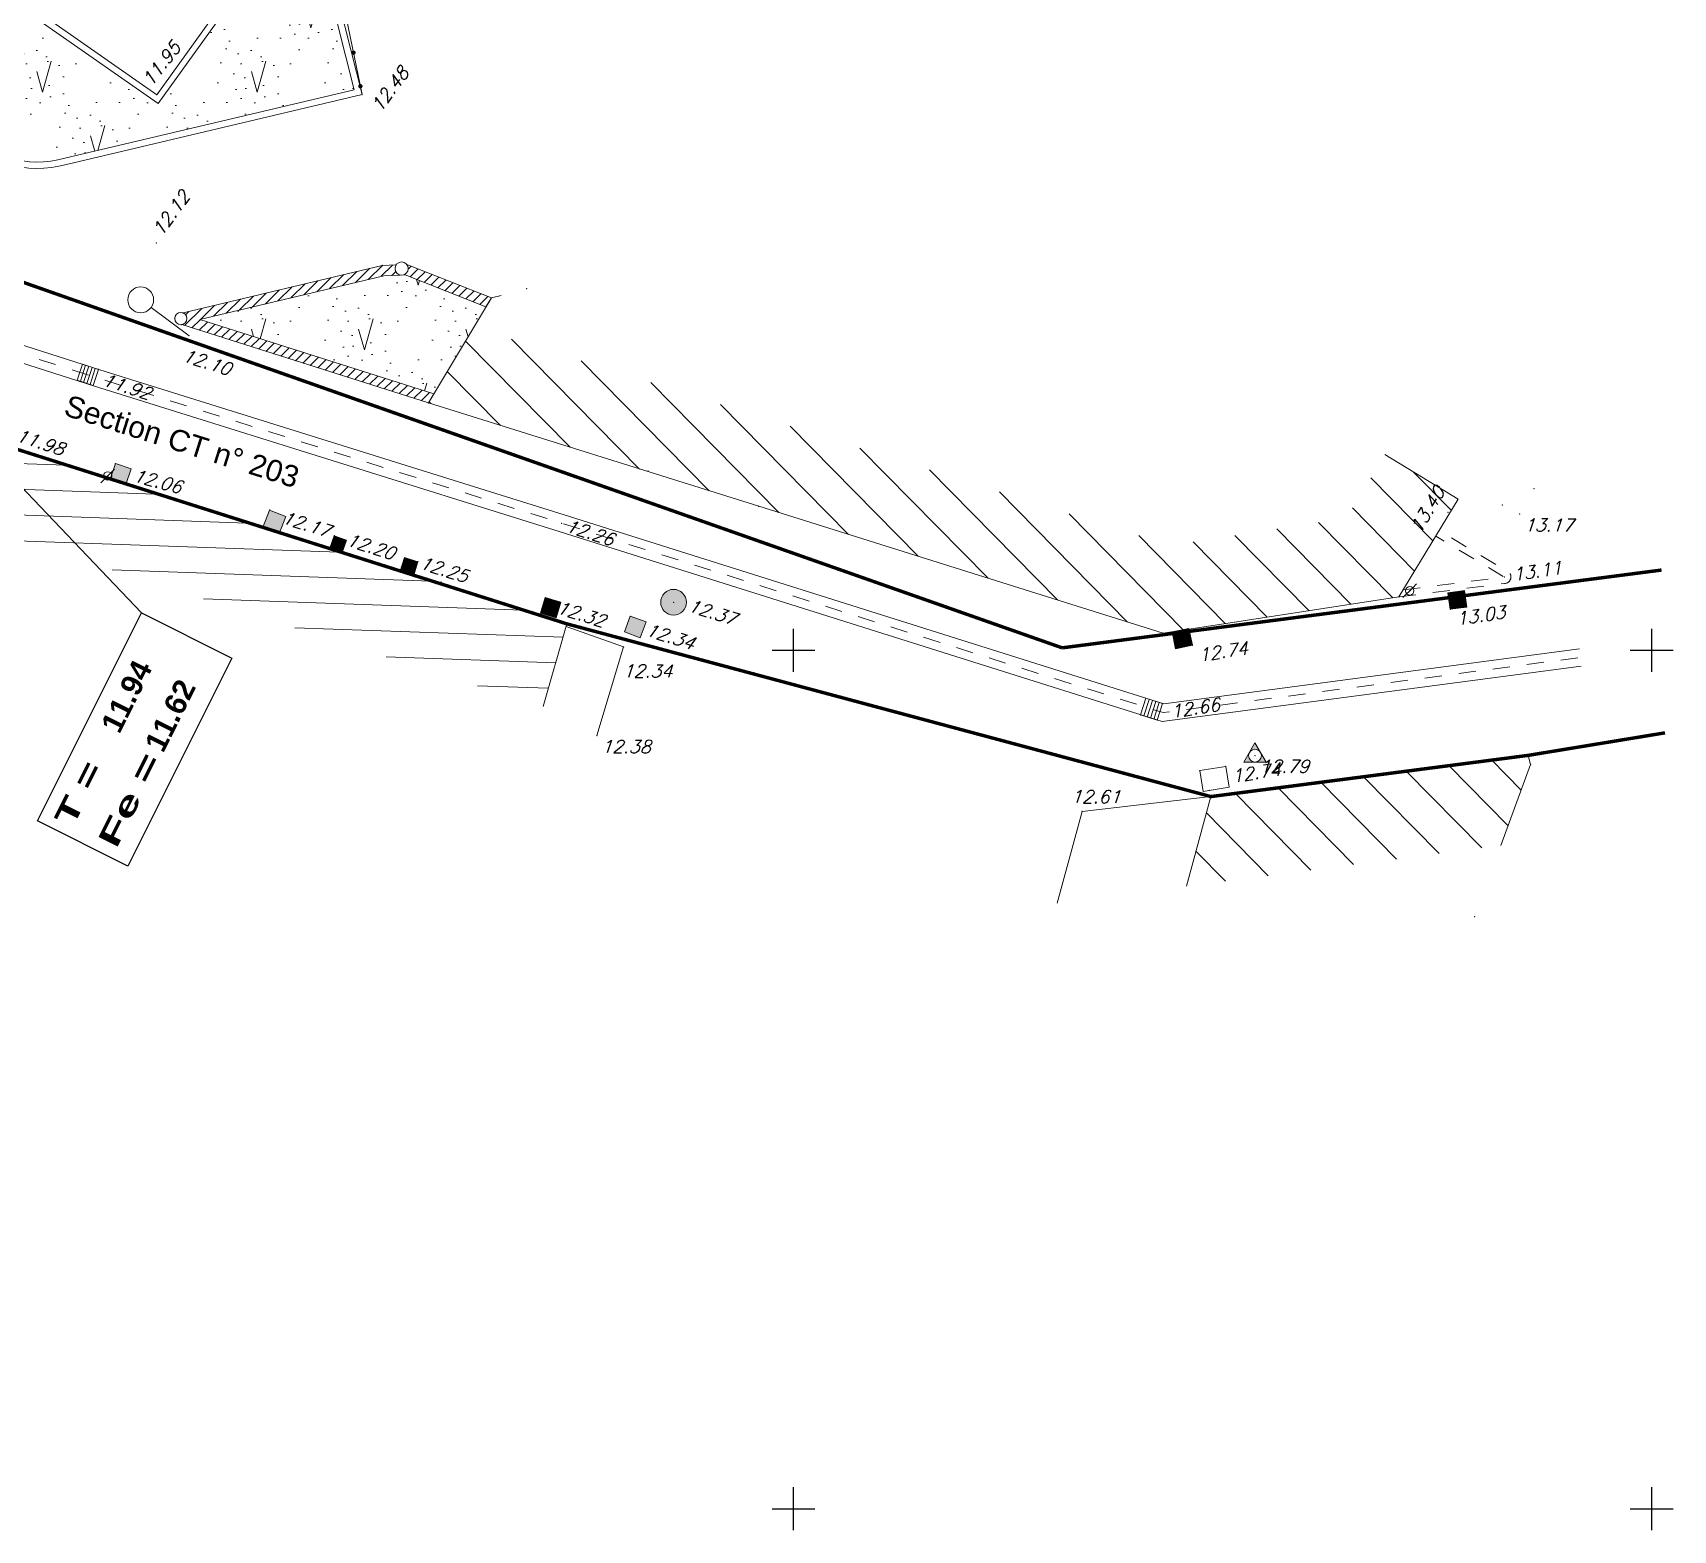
# Model space of a CAD drawing. Header units: metres. Extents: x 1380671 to 1381006, y 5226540 to 5226904.
# Drawn here: x 1380862.27 to 1380900.5, y 5226719.5 to 5226754.39 of the extents above; entities that cross this region are included whole.
import ezdxf
from ezdxf.enums import TextEntityAlignment as Align

# ---------------------------------------------------------------- set-up
doc = ezdxf.new("R2010")
doc.units = ezdxf.units.M
doc.header["$LTSCALE"] = 2
doc.linetypes.add('Bordfosse', pattern=[0.6, 0.5, -0.1])
doc.linetypes.add('Grille', pattern=[0.4, 0.2, -0.2])
for name, color, linetype, lineweight in [('ASSEP_F_DIVERS', 30, 'Continuous', 0), ('ASSEP_P_--GC--', 30, 'Continuous', 0), ('ASSEU_P_AFFRON', 32, 'Continuous', 0), ('ASSEU_P_TEXRRA', 32, 'Continuous', 0), ('CAD_F_PARCELLE', 253, 'Continuous', 0), ('EV_L_NATVEG', 82, 'Continuous', 0), ('FDP_F_BATI', 7, 'Continuous', 9), ('FDP_F_BATIPILI', 7, 'Continuous', 0), ('FDP_F_PARCELLE', 7, 'Continuous', 0), ('FDP_L_BATI', 7, 'Continuous', 0), ('FDP_L_CLOTLEG', 7, 'Continuous', 0), ('FDP_L_MURPLEIN', 7, 'Continuous', 0), ('GEOD_P_STA', 7, 'Continuous', 0), ('SIGV_P_P-B', 7, 'Continuous', 0), ('TEL_P_AFFREC', 3, 'Continuous', 0), ('TOPOALT', 7, 'Continuous', 0), ('TOPOJIS', 7, 'Continuous', 0), ('VOIE_F_PLATEAU', 252, 'Continuous', 0), ('VOIE_L_BORDURE', 252, 'Continuous', 0)]:
    doc.layers.add(name, color=color, linetype=linetype, lineweight=lineweight)
for name, color, linetype in [('ASSEU_TEXRCA', 32, 'Continuous'), ('ASSEU_TEXRP', 32, 'Continuous'), ('MEP_F_CARRO', 7, 'Continuous')]:
    doc.layers.add(name, color=color, linetype=linetype)
doc.layers.get('0').freeze()
doc.styles.add('ARIAL', font='arialbd.ttf')
doc.styles.add('Arial 1.0', font='arial.ttf', dxfattribs={"height": 0.2})
doc.styles.add('Romans 1.0', font='Romans.shx', dxfattribs={"height": 0.2})
doc.styles.add('Romans 1.5', font='Romans.shx', dxfattribs={"height": 0.3})
pattern_1 = [(74.475889, (0, 0), (-1.2500000003, 4.5000000017), [0.75, -3.920385425]), (74.475889, (1.25, 1.5), (-1.2500000003, 4.5000000017), [0.75, -3.920385425]), (74.475889, (2.5, 3), (-1.2500000003, 4.5000000017), [0.75, -3.920385425]), (105.524111, (0, 0), (-2.500000001, 1e-10), [0.5, -4.170385425]), (105.524111, (1.25, 1.5), (-2.500000001, 1e-10), [0.5, -4.170385425]), (105.524111, (2.5, 3), (-2.500000001, 1e-10), [0.5, -4.170385425]), (0, (0.151, 0.1613), (1.25, 1.5), [0, -2.5]), (0, (0.4894, 0.3573), (1.25, 1.5), [0, -2.5]), (0, (0.3905, 0.6268), (1.25, 1.5), [0, -2.5]), (0, (0.7757, 0.6635), (1.25, 1.5), [0, -2.5]), (0, (0.5466, 1.2637), (1.25, 1.5), [0, -2.5]), (0, (0.1228, 0.7181), (1.25, 1.5), [0, -2.5]), (0, (0.0937, 0.8228), (1.25, 1.5), [0, -2.5]), (0, (0.0104, 1.2637), (1.25, 1.5), [0, -2.5]), (0, (-0.2602, 0.0878), (1.25, 1.5), [0, -2.5]), (0, (-0.2863, 0.3328), (1.25, 1.5), [0, -2.5]), (0, (-0.4893, 0.0633), (1.25, 1.5), [0, -2.5]), (0, (-0.5413, 0.4308), (1.25, 1.5), [0, -2.5]), (0, (-0.3748, 0.6635), (1.25, 1.5), [0, -2.5]), (0, (-0.4425, 0.8962), (1.25, 1.5), [0, -2.5]), (0, (-0.6402, 1.1903), (1.25, 1.5), [0, -2.5]), (0, (-0.1353, 0.9695), (1.25, 1.5), [0, -2.5]), (0, (-0.8433, 0.688), (1.25, 1.5), [0, -2.5]), (0, (-0.9162, 0.2225), (1.25, 1.5), [0, -2.5]), (0, (-0.3745, -0.1449), (1.25, 1.5), [0, -2.5]), (0, (-0.052, -0.2429), (1.25, 1.5), [0, -2.5]), (0, (-0.2707, -0.5123), (1.25, 1.5), [0, -2.5]), (0, (0.5258, -0.4879), (1.25, 1.5), [0, -2.5]), (0, (0.1822, -0.1081), (1.25, 1.5), [0, -2.5]), (0, (0.4894, -0.0347), (1.25, 1.5), [0, -2.5])]

# ---------------------------------------------------------------- blocks, each defined once
blk = doc.blocks.new('TCPOINT')
at = {"color": 0}
blk.add_point((0, 0), dxfattribs=at)
at = {"layer": 'TOPOALT', "style": 'Romans 1.5'}
blk.add_attdef('ALT', text='', height=0.3, dxfattribs=at).set_placement((0.1, -0.1), align=Align.TOP_LEFT)
blk = doc.blocks.new('ftc017')
h = blk.add_hatch(color=256)
h.paths.add_polyline_path([(0.13, 0.075), (0, 0.3), (-0.13, 0.075, -0.576824)])
h.paths.add_polyline_path([(-0.15, 0, -0.131353), (-0.13, 0.075), (-0.26, -0.15), (0, -0.15, -0.414265)])
h.paths.add_polyline_path([(0.26, -0.15), (0.13, 0.075, -0.131551), (0.15, 0, -0.414162), (0, -0.15)])
at = {"color": 0}
blk.add_line((0, 0), (0, 0), dxfattribs=at)
blk.add_lwpolyline([(0.26, -0.15), (0, 0.3), (-0.26, -0.15)], close=True, dxfattribs=at)
blk.add_circle((0, 0), 0.15, dxfattribs=at)
blk = doc.blocks.new('gw01')
for p, q in [((0.4, 1), (0.4, 0)), ((0.6, 1), (0.6, 0)), ((0.6, 0), (0.6, 0))]:
    blk.add_line(p, q)
for points in [[(0, 0), (1, 0), (1, 1), (0, 1), (0, 0)], [(0.2, 1), (0.2, 0)], [(0.8, 1), (0.8, 0)]]:
    blk.add_lwpolyline(points)
blk = doc.blocks.new('TCPOINT0')
at = {"color": 0}
blk.add_point((0, 0), dxfattribs=at)
blk = doc.blocks.new('point')
blk.add_point((0, 0))
blk = doc.blocks.new('ftc024')
at = {"color": 0}
for points in [[(0.070711, 0.070711), (-0.160355, -0.160355)], [(0.160355, 0.160355), (0.070711, 0.070711)]]:
    blk.add_lwpolyline(points, dxfattribs=at)
blk.add_circle((0, 0), 0.1, dxfattribs=at)
blk.add_blockref('point', (0, 0))
blk = doc.blocks.new('ftc001')
blk.add_hatch(color=256).paths.add_polyline_path([(0, 0), (0, 1), (1, 1), (1, 0)])
at = {"color": 0}
blk.add_lwpolyline([(0, 0), (0, 1), (1, 1), (1, 0)], close=True, dxfattribs=at)
blk = doc.blocks.new('ftc002')
h = blk.add_hatch(color=256)
edge = h.paths.add_edge_path()
edge.add_arc((0, 0), 0.3, 0, 360)
at = {"color": 0}
blk.add_line((0, 0), (0, 0), dxfattribs=at)
blk.add_circle((0, 0), 0.3, dxfattribs=at)
blk.add_blockref('point', (0, 0))
blk = doc.blocks.new('cb001')
at = {"color": 0, "linetype": 'Continuous'}
for p, q in [((0, 1), (0, 0)), ((0, 1), (1, 1)), ((1, 1), (1, 0)), ((0, 0), (1, 0))]:
    blk.add_line(p, q, dxfattribs=at)
blk = doc.blocks.new('ftc070')
at = {"color": 0, "linetype": 'Continuous'}
blk.add_line((0, 1.103968), (0, 0), dxfattribs=at)
blk.add_circle((0.000052, 1.405259), 0.30119, dxfattribs=at)
blk.add_blockref('point', (0, 0))
blk = doc.blocks.new('ftc010')
at = {"const_width": 0.00005}
blk.add_lwpolyline([(-0.000025, 0, 1), (0.000025, 0, 1)], format="xyb", close=True, dxfattribs=at)
at = {"color": 0}
blk.add_circle((0, 0), 0.5, dxfattribs=at)
blk = doc.blocks.new('GeoRond')
at = {"const_width": 0.499}
blk.add_lwpolyline([(-0.2505, 0, 1), (0.2505, 0, 1)], format="xyb", close=True, dxfattribs=at)

msp = doc.modelspace()

# ---------------------------------------------------------------- hatches: boundary and pattern name
at = {"layer": 'EV_L_NATVEG', "linetype": 'Bordfosse'}
h = msp.add_hatch(dxfattribs=at)
h.set_pattern_fill('BROUSS', color=256, scale=0.5, style=0)
h.set_pattern_definition(pattern_1)
h.paths.add_polyline_path([(1380882.003, 5226773.774, -1), (1380882.033, 5226773.815), (1380882.472, 5226774.422, -1), (1380882.502, 5226774.463), (1380882.808, 5226774.886), (1380882.335, 5226775.186), (1380878.306, 5226777.759, 0.361031), (1380876.805, 5226777.416), (1380876.459, 5226776.893), (1380876.515, 5226776.852), (1380875.348, 5226775.256), (1380875.335, 5226775.236), (1380875.335, 5226775.236), (1380874.986, 5226774.74), (1380874.975, 5226774.747), (1380874.844, 5226774.568), (1380880.194, 5226771.276), (1380880.596, 5226771.831, -1), (1380880.625, 5226771.871), (1380881.065, 5226772.479, -1), (1380881.094, 5226772.519), (1380881.534, 5226773.126, -1), (1380881.563, 5226773.167)])
h.paths.add_polyline_path([(1380882.812, 5226774.884), (1380882.781, 5226774.849), (1380882.502, 5226774.463, -1), (1380882.472, 5226774.422), (1380882.033, 5226773.815, -1), (1380882.003, 5226773.774), (1380881.563, 5226773.167, -1), (1380881.534, 5226773.126), (1380881.094, 5226772.519, -1), (1380881.065, 5226772.479), (1380880.625, 5226771.871, -1), (1380880.596, 5226771.831), (1380880.194, 5226771.276), (1380880.28, 5226771.223), (1380882.969, 5226773.206), (1380882.972, 5226773.513, -0.254607), (1380882.981, 5226773.53, -0.078184), (1380883.034, 5226773.553, -0.037786), (1380883.097, 5226773.564, -0.027603), (1380883.184, 5226773.568, -0.027603), (1380883.271, 5226773.563, -0.037786), (1380883.334, 5226773.55, -0.078184), (1380883.387, 5226773.527, -0.254607), (1380883.396, 5226773.51), (1380883.393, 5226773.14), (1380884.77, 5226772.253), (1380885.486, 5226773.189)])
h.paths.add_polyline_path([(1380880.126, 5226771.183, -1), (1380880.156, 5226771.223), (1380880.194, 5226771.276), (1380874.844, 5226774.568), (1380874.684, 5226774.348), (1380874.213, 5226773.703), (1380878.193, 5226770.772), (1380878.063, 5226770.595), (1380877.952, 5226770.677), (1380877.362, 5226769.861), (1380877.482, 5226769.771), (1380873.52, 5226764.289, -0.432965), (1380873.823, 5226764.204, -0.587461), (1380874.05, 5226763.903, -0.58746), (1380873.955, 5226763.538, -0.587461), (1380873.611, 5226763.385, -0.58746), (1380873.277, 5226763.558, -0.304196), (1380873.128, 5226763.746), (1380870.672, 5226760.349), (1380865.198, 5226752.737), (1380860.958, 5226755.699, 0.443346), (1380860.6, 5226752.168, 0.284522), (1380863.022, 5226751.464), (1380869.767, 5226753.057), (1380868.986, 5226756.14), (1380875.243, 5226764.763), (1380879.471, 5226770.627), (1380880.013, 5226771.026)])
h.paths.add_polyline_path([(1380877.4, 5226768.185, -0.58746), (1380877.306, 5226767.82, -0.587461), (1380876.962, 5226767.666, -0.58746), (1380876.627, 5226767.84, -0.587461), (1380876.554, 5226768.209, -0.58746), (1380876.797, 5226768.497, -0.587461), (1380877.174, 5226768.486, -0.587461)], flags=16)
h.paths.add_polyline_path([(1380877.003, 5226768.1, -1), (1380876.945, 5226768.1, -1)], flags=0)
h.paths.add_polyline_path([(1380875.874, 5226766.089, -0.58746), (1380875.779, 5226765.725, -0.587461), (1380875.435, 5226765.571, -0.58746), (1380875.101, 5226765.744, -0.587461), (1380875.027, 5226766.114, -0.58746), (1380875.271, 5226766.401, -0.587461), (1380875.647, 5226766.391, -0.587461)], flags=16)
h.paths.add_polyline_path([(1380875.477, 5226766.005, -1), (1380875.419, 5226766.005, -1)], flags=0)
h.paths.add_polyline_path([(1380869.421, 5226756.638), (1380870.186, 5226757.592), (1380869.911, 5226757.977), (1380869.146, 5226757.023)], flags=25)
h.paths.add_polyline_path([(1380875.964, 5226766.437), (1380876.805, 5226767.439), (1380876.539, 5226767.831), (1380875.699, 5226766.828)], flags=24)
h.paths.add_polyline_path([(1380874.16, 5226763.987), (1380875.001, 5226764.989), (1380874.735, 5226765.38), (1380873.894, 5226764.378)], flags=24)
h = msp.add_hatch(dxfattribs=at)
h.set_pattern_fill('BROUSS', color=256, scale=0.5, style=0)
h.set_pattern_definition(pattern_1)
h.paths.add_polyline_path([(1380872.835, 5226748), (1380870.949, 5226748.747), (1380870.911, 5226748.745, -0.117979), (1380870.839, 5226748.742), (1380870.452, 5226748.727), (1380866.166, 5226747.706), (1380871.62, 5226745.976)])
at = {"layer": 'FDP_F_BATI'}
h = msp.add_hatch(dxfattribs=at)
h.set_pattern_fill('_U', color=256, scale=0.6, angle=-2.0042, style=0, pattern_type=0)
h.set_pattern_definition([(357.995834542, (0, 0), (0.02098329197, 0.59963297229), [])])
edge = h.paths.add_edge_path()
edge.add_line((1380862.194, 5226742.485), (1380872.184, 5226739.318))
edge.add_line((1380872.184, 5226739.318), (1380874.167, 5226738.694))
edge.add_line((1380874.167, 5226738.694), (1380874.065, 5226738.343))
edge.add_line((1380874.065, 5226738.343), (1380874.72, 5226740.616))
edge.add_line((1380874.72, 5226740.616), (1380865.391, 5226743.554))
edge.add_line((1380865.391, 5226743.554), (1380864.077, 5226743.979))
edge.add_arc((1380864.02, 5226744.061), 0.1, 199.521, 304.656, ccw=False)
edge.add_line((1380863.926, 5226744.027), (1380862.173, 5226744.594))
edge.add_line((1380862.173, 5226744.594), (1380862.107, 5226744.394))
edge.add_line((1380862.107, 5226744.394), (1380861.617, 5226744.556))
edge.add_line((1380861.617, 5226744.556), (1380861.682, 5226744.753))
edge.add_line((1380861.682, 5226744.753), (1380861.447, 5226744.829))
edge.add_line((1380861.447, 5226744.829), (1380860.624, 5226743.753))
edge.add_line((1380860.624, 5226743.753), (1380857.767, 5226739.041))
edge.add_line((1380857.767, 5226739.041), (1380855.641, 5226739.715))
edge.add_line((1380855.641, 5226739.715), (1380851.238, 5226730.259))
edge.add_line((1380851.238, 5226730.259), (1380846.991, 5226732.245))
edge.add_line((1380846.991, 5226732.245), (1380846.536, 5226732.455))
edge.add_line((1380846.536, 5226732.455), (1380842.111, 5226723.919))
edge.add_line((1380842.111, 5226723.919), (1380844.026, 5226723.382))
edge.add_line((1380844.026, 5226723.382), (1380847.425, 5226729.826))
edge.add_line((1380847.425, 5226729.826), (1380852.127, 5226727.625))
edge.add_line((1380852.127, 5226727.625), (1380857.157, 5226737.137))
edge.add_line((1380857.157, 5226737.137), (1380858.661, 5226736.66))
edge.add_line((1380858.661, 5226736.66), (1380862.194, 5226742.485))
h.paths.add_polyline_path([(1380845.66, 5226729.521), (1380846.267, 5226730.68), (1380845.923, 5226731.005), (1380845.317, 5226729.847)], flags=24)
at = {"layer": 'FDP_L_MURPLEIN'}
h = msp.add_hatch(dxfattribs=at)
h.set_pattern_fill('_USER', color=256, scale=0.159996, angle=44.556, style=0, pattern_type=0)
h.set_pattern_definition([(44.556030737, (1047795.36843, 5093857.9546), (-0.1122541216, 0.11400739506), [])])
h.paths.add_polyline_path([(1380870.452, 5226748.727), (1380870.839, 5226748.742, -0.360438), (1380870.715, 5226748.894, -0.145633), (1380870.741, 5226748.978), (1380870.419, 5226748.966), (1380865.922, 5226747.894), (1380865.919, 5226747.532), (1380871.492, 5226745.764), (1380871.619, 5226745.976), (1380866.166, 5226747.706)])
h.paths.add_polyline_path([(1380870.99, 5226748.988, -0.170134), (1380871.023, 5226748.892, -0.333654), (1380870.911, 5226748.745), (1380870.949, 5226748.747), (1380872.835, 5226748), (1380872.96, 5226748.209)])
edge = h.paths.add_edge_path()
edge.add_line((1380865.922, 5226747.894), (1380865.776, 5226747.86))
edge.add_ellipse((1380865.723, 5226747.728), major_axis=(0.101, 0.1), ratio=1, start_angle=594.081, end_angle=743.4928, ccw=False)
edge.add_line((1380865.744, 5226747.587), (1380865.919, 5226747.532))
edge.add_line((1380865.919, 5226747.532), (1380865.922, 5226747.894))
h = msp.add_hatch(dxfattribs=at)
h.set_pattern_fill('_USER', color=256, scale=0.799979, angle=314.556, style=0, pattern_type=0)
h.set_pattern_definition([(314.55603027, (0, 0), (0.57003697474, 0.56127059832), [])])
h.paths.add_polyline_path([(1380879.789, 5226745.264), (1380872.552, 5226747.528), (1380871.493, 5226745.764), (1380879.192, 5226743.355), (1380888.617, 5226740.397), (1380894.107, 5226741.243), (1380895.493, 5226743.523), (1380893.784, 5226744.562), (1380892.882, 5226743.078), (1380888.772, 5226742.445)])
h = msp.add_hatch(dxfattribs=at)
h.set_pattern_fill('_USER', color=256, scale=0.799979, angle=314.556, style=0, pattern_type=0)
h.set_pattern_definition([(314.55603027, (1047795.3704, 5093857.9585), (0.5700369747, 0.5612705983), [])])
h.paths.add_polyline_path([(1380897.178, 5226737.343), (1380897.12, 5226737.552), (1380889.726, 5226736.592), (1380889.156, 5226734.501), (1380896.484, 5226735.453)])

# ---------------------------------------------------------------- linework, layer by layer
at = {"layer": 'ASSEU_TEXRCA', "flags": 128}
msp.add_lwpolyline([(1380864.804, 5226740.871), (1380860.568, 5226745.317)], dxfattribs=at)
at = {"layer": 'ASSEU_TEXRCA', "color": 32, "flags": 128}
msp.add_lwpolyline([(1380866.915, 5226739.816), (1380864.492, 5226734.968), (1380862.381, 5226736.023), (1380864.804, 5226740.871)], close=True, dxfattribs=at)
at = {"layer": 'CAD_F_PARCELLE', "const_width": 0.08, "flags": 128}
for points in [[(1380886.262, 5226740.057), (1380886.262, 5226740.057), (1380856.829, 5226750.411)], [(1380854.48, 5226747.071), (1380861.447, 5226744.829), (1380874.72, 5226740.616), (1380889.726, 5226736.592), (1380897.121, 5226737.552), (1380900.31, 5226738.077)], [(1380886.262, 5226740.057), (1380900.229, 5226741.87)]]:
    msp.add_lwpolyline(points, dxfattribs=at)
at = {"layer": 'FDP_F_BATIPILI'}
msp.add_circle((1380870.869, 5226748.893), 0.154, dxfattribs=at)
at = {"layer": 'FDP_L_BATI', "linetype": 'Continuous', "flags": 128}
for points in [[(1380873.186, 5226748.264), (1380872.961, 5226748.209), (1380872.961, 5226748.209), (1380871.493, 5226745.764), (1380879.192, 5226743.355), (1380888.617, 5226740.397), (1380894.107, 5226741.243), (1380895.493, 5226743.523)], [(1380893.784, 5226744.562), (1380895.493, 5226743.523)], [(1380889.156, 5226734.501), (1380889.726, 5226736.592), (1380897.121, 5226737.552), (1380897.178, 5226737.343), (1380896.484, 5226735.453)]]:
    msp.add_lwpolyline(points, dxfattribs=at)
at = {"layer": 'FDP_L_BATI', "flags": 128}
msp.add_lwpolyline([(1380874.167, 5226738.694), (1380874.72, 5226740.616), (1380865.391, 5226743.554), (1380861.447, 5226744.829), (1380860.624, 5226743.753), (1380857.767, 5226739.041), (1380855.641, 5226739.715), (1380851.238, 5226730.259), (1380846.536, 5226732.455), (1380846.536, 5226732.455), (1380842.111, 5226723.919)], dxfattribs=at)
at = {"layer": 'FDP_L_CLOTLEG', "flags": 128}
msp.add_lwpolyline([(1380869.949, 5226752.946), (1380869.308, 5226756.07), (1380875.727, 5226764.984), (1380879.579, 5226770.427), (1380882.781, 5226774.849), (1380882.969, 5226775.06), (1380885.632, 5226773.379)], dxfattribs=at)
at = {"layer": 'FDP_L_MURPLEIN'}
for p, q in [((1380872.961, 5226748.209), (1380872.835, 5226748)), ((1380871.493, 5226745.764), (1380871.619, 5226745.976))]:
    msp.add_line(p, q, dxfattribs=at)
at = {"layer": 'FDP_L_MURPLEIN', "flags": 128}
for points in [[(1380865.776, 5226747.859), (1380870.419, 5226748.966), (1380870.741, 5226748.978)], [(1380871.619, 5226745.976), (1380866.166, 5226747.706), (1380870.452, 5226748.727), (1380870.839, 5226748.742)], [(1380870.911, 5226748.745), (1380870.949, 5226748.747), (1380872.835, 5226748)], [(1380870.99, 5226748.988), (1380870.99, 5226748.988), (1380870.99, 5226748.988), (1380872.961, 5226748.209)], [(1380871.493, 5226745.764), (1380865.745, 5226747.587)]]:
    msp.add_lwpolyline(points, dxfattribs=at)
at = {"layer": 'MEP_F_CARRO'}
for p, q in [((1380880, 5226739.5), (1380880, 5226740.5)), ((1380900, 5226739.5), (1380900, 5226740.5)), ((1380879.5, 5226740), (1380880.5, 5226740)), ((1380899.5, 5226740), (1380900.5, 5226740)), ((1380880, 5226719.5), (1380880, 5226720.5)), ((1380900, 5226719.5), (1380900, 5226720.5)), ((1380879.5, 5226720), (1380880.5, 5226720)), ((1380899.5, 5226720), (1380900.5, 5226720))]:
    msp.add_line(p, q, dxfattribs=at)
at = {"layer": 'VOIE_F_PLATEAU', "linetype": 'Continuous', "flags": 128}
for points in [[(1380874.703, 5226740.556), (1380876.043, 5226740.08), (1380875.419, 5226738.012), (1380875.419, 5226738.012)], [(1380886.143, 5226734.11), (1380886.726, 5226736.246), (1380889.726, 5226736.592)]]:
    msp.add_lwpolyline(points, dxfattribs=at)
at = {"layer": 'VOIE_L_BORDURE', "flags": 128}
for points in [[(1380877.953, 5226770.678), (1380870.551, 5226760.436), (1380865.163, 5226752.945), (1380860.958, 5226755.882, 0.456156), (1380860.489, 5226752.067, 0.284202), (1380863.059, 5226751.319), (1380869.949, 5226752.946), (1380869.149, 5226756.108), (1380875.365, 5226764.675), (1380879.579, 5226770.52), (1380883.125, 5226773.134), (1380884.678, 5226772.134)], [(1380878.074, 5226770.59), (1380870.672, 5226760.349), (1380865.198, 5226752.737), (1380860.958, 5226755.699, 0.443346), (1380860.6, 5226752.168, 0.284522), (1380863.022, 5226751.464), (1380869.767, 5226753.057), (1380868.986, 5226756.14), (1380875.243, 5226764.763), (1380879.471, 5226770.627), (1380883.119, 5226773.316), (1380884.77, 5226772.253)]]:
    msp.add_lwpolyline(points, format="xyb", dxfattribs=at)
for points in [[(1380854.693, 5226749.035), (1380863.715, 5226746.155), (1380874.538, 5226742.771), (1380888.594, 5226738.343), (1380898.353, 5226739.633)], [(1380854.92, 5226749.382), (1380863.836, 5226746.537), (1380874.658, 5226743.153), (1380888.629, 5226738.751), (1380898.316, 5226740.032)]]:
    msp.add_lwpolyline(points, dxfattribs=at)
at = {"layer": 'VOIE_L_BORDURE', "linetype": 'Grille', "flags": 128}
msp.add_lwpolyline([(1380854.805, 5226749.209), (1380863.776, 5226746.346), (1380874.598, 5226742.962), (1380888.612, 5226738.547), (1380898.334, 5226739.833)], dxfattribs=at)
for points in [[(1380894.107, 5226741.243), (1380896.572, 5226741.556, 0.314399), (1380896.711, 5226741.664, 0.437439), (1380896.599, 5226741.86), (1380895.04, 5226742.792)], [(1380894.207, 5226741.407), (1380896.563, 5226741.707, 0.434157), (1380896.568, 5226741.709, 1.488393), (1380896.561, 5226741.708), (1380894.969, 5226742.66)]]:
    msp.add_lwpolyline(points, format="xyb", dxfattribs=at)

# ---------------------------------------------------------------- block references
at = {"layer": 'ASSEP_F_DIVERS'}
for p, rotation in [((1380864.02, 5226744.061), 359.5558579266176), ((1380894.36, 5226741.387), 359.5558542436443)]:
    msp.add_blockref('ftc024', p, dxfattribs=dict(at, rotation=rotation))
at = {"layer": 'ASSEP_P_--GC--'}
for p, xscale, yscale, rotation in [((1380863.309, 5226746.291), 0.3935141928841086, 0.3935141928841086, 341.9401971291598), ((1380888.088, 5226738.496), 0.40598435235941, 0.40598435235941, 342.0122007301632)]:
    msp.add_blockref('gw01', p, dxfattribs=dict(at, xscale=xscale, yscale=yscale, rotation=rotation))
at = {"layer": 'ASSEU_P_AFFRON'}
for p, xscale, yscale, rotation in [((1380864.443, 5226743.861), 0.3871155136266642, 0.3871155136266642, 71.3380899963544), ((1380868.026, 5226742.739), 0.4083053815898787, 0.4083053815898787, 68.72533781815959), ((1380869.482, 5226742.28), 0.3044376147125037, 0.3044376147125037, 70.21213100406041), ((1380871.247, 5226742.063), 0.3277121375765208, 0.3277121375765208, 162.7480985575647), ((1380895.303, 5226740.957), 0.389175140701231, 0.389175140701231, 7.604007919505771), ((1380874.469, 5226740.754), 0.380524870719934, 0.380524870719934, 73.00824079234107), ((1380876.196, 5226740.795), 0.3919090511291091, 0.3919090511291091, 249.8815232828954), ((1380888.824, 5226740.428), 0.4006916059129476, 0.4006916059129476, 281.6889005388854)]:
    msp.add_blockref('ftc001', p, dxfattribs=dict(at, xscale=xscale, yscale=yscale, rotation=rotation))
at = {"layer": 'ASSEU_P_AFFRON', "rotation": 359.5558561633612}
msp.add_blockref('ftc002', (1380877.206, 5226741.119), dxfattribs=at)
at = {"layer": 'FDP_F_BATIPILI', "xscale": 0.284049059022606, "yscale": 0.284049059022606, "rotation": 359.5558578240342}
msp.add_blockref('ftc010', (1380865.723, 5226747.728), dxfattribs=at)
at = {"layer": 'FDP_L_CLOTLEG', "xscale": 0.1, "yscale": 0.1, "zscale": 0.1, "rotation": 101.5997741132591}
for p in [(1380869.748, 5226753.925), (1380869.909, 5226753.142)]:
    msp.add_blockref('GeoRond', p, dxfattribs=at)
at = {"layer": 'GEOD_P_STA'}
msp.add_blockref('ftc017', (1380890.755, 5226737.546), dxfattribs=at)
at = {"layer": 'SIGV_P_P-B', "rotation": 53.46585761007735}
msp.add_blockref('ftc070', (1380865.918, 5226747.329), dxfattribs=at)
at = {"layer": 'TEL_P_AFFREC', "xscale": 0.6145150519262004, "yscale": 0.4917070911244974, "rotation": 189.181138962992}
msp.add_blockref('cb001', (1380890.073, 5226737.296), dxfattribs=at)
at = {"layer": 'TOPOJIS'}
ref = msp.add_blockref('TCPOINT', (1380865.163, 5226752.945), dxfattribs=dict(at, rotation=359.555857776155))
ref.add_attrib('ALT', '11.95', dxfattribs={"layer": 'TOPOALT', "height": 0.3, "rotation": 52.144, "style": 'Romans 1.0', "oblique": 18}).set_placement((1380864.793, 5226753.296), align=Align.TOP_LEFT)
ref = msp.add_blockref('TCPOINT', (1380869.949, 5226752.946), dxfattribs=dict(at, rotation=359.5558570826826))
ref.add_attrib('ALT', '12.48', dxfattribs={"layer": 'TOPOALT', "height": 0.3, "rotation": 53.5553, "style": 'Romans 1.0', "oblique": 18}).set_placement((1380870.128, 5226752.689), align=Align.TOP_LEFT)
ref = msp.add_blockref('TCPOINT', (1380865.157, 5226749.486), dxfattribs=dict(at, rotation=359.5558577724323))
ref.add_attrib('ALT', '12.12', dxfattribs={"layer": 'TOPOALT', "height": 0.3, "rotation": 53.5553, "style": 'Romans 1.0', "oblique": 18}).set_placement((1380865.028, 5226749.801), align=Align.TOP_LEFT)
for name, p, rotation in [('TCPOINT0', (1380870.419, 5226748.966), 359.5558570249794), ('TCPOINT', (1380870.722, 5226748.848), 359.5558570249794), ('TCPOINT', (1380870.749, 5226748.99), 359.5558569718264), ('TCPOINT0', (1380870.99, 5226748.988), 359.5558570251863), ('TCPOINT', (1380873.784, 5226748.429), 359.5558565976863), ('TCPOINT0', (1380872.961, 5226748.209), 359.5558569177425), ('TCPOINT', (1380865.581, 5226747.727), 359.5558576103877), ('TCPOINT0', (1380865.745, 5226747.587), 359.5558575568209), ('TCPOINT', (1380865.776, 5226747.859), 359.5558577173143), ('TCPOINT', (1380863.805, 5226746.543), 359.5558577691231), ('TCPOINT0', (1380871.493, 5226745.764), 359.5558569151573), ('TCPOINT0', (1380864.02, 5226744.061), 359.5558579266176), ('TCPOINT', (1380876.614, 5226744.176), 359.5558563800067), ('TCPOINT', (1380897.26, 5226743.764), 359.5558536593736), ('TCPOINT0', (1380879.192, 5226743.355), 359.5558560056598), ('TCPOINT', (1380896.516, 5226743.389), 359.5558538722963), ('TCPOINT0', (1380871.785, 5226741.592), 359.5558570173271), ('TCPOINT0', (1380894.36, 5226741.387), 359.5558542436443), ('TCPOINT0', (1380894.107, 5226741.243), 359.5558541367176), ('TCPOINT0', (1380888.617, 5226740.397), 359.5558547757959), ('TCPOINT', (1380888.599, 5226738.756), 359.5558549875812), ('TCPOINT', (1380889.466, 5226737.198), 359.5558547191268), ('TCPOINT0', (1380897.121, 5226737.552), 359.5558537593718), ('TCPOINT0', (1380897.178, 5226737.343), 359.555853759165), ('TCPOINT', (1380889.694, 5226736.737), 359.5558547185063), ('TCPOINT', (1380889.379, 5226735.32), 359.5558547704186), ('TCPOINT0', (1380895.877, 5226733.797), 359.5558540221385)]:
    msp.add_blockref(name, p, dxfattribs=dict(at, rotation=rotation))
ref = msp.add_blockref('TCPOINT', (1380865.918, 5226747.329), dxfattribs=dict(at, rotation=359.5558576100774))
ref.add_attrib('ALT', '12.10', dxfattribs={"layer": 'TOPOALT', "height": 0.3, "rotation": 342.3916, "style": 'Romans 1.0', "oblique": 18}).set_placement((1380865.823, 5226747.036), align=Align.TOP_LEFT)
ref = msp.add_blockref('TCPOINT', (1380863.309, 5226746.291), dxfattribs=dict(at, rotation=359.5558579289961))
ref.add_attrib('ALT', '11.92', dxfattribs={"layer": 'TOPOALT', "height": 0.3, "rotation": 342.3916, "style": 'Romans 1.0', "oblique": 18}).set_placement((1380863.957, 5226746.467), align=Align.TOP_LEFT)
ref = msp.add_blockref('TCPOINT', (1380861.328, 5226745.059), dxfattribs=dict(at, rotation=359.5558583545313))
ref.add_attrib('ALT', '11.98', dxfattribs={"layer": 'TOPOALT', "height": 0.3, "rotation": 342.3916, "style": 'Romans 1.0', "oblique": 18}).set_placement((1380861.942, 5226745.168), align=Align.TOP_LEFT)
ref = msp.add_blockref('TCPOINT', (1380864.2, 5226744.352), dxfattribs=dict(at, rotation=359.555857820208))
ref.add_attrib('ALT', '12.06', dxfattribs={"layer": 'TOPOALT', "height": 0.3, "rotation": 345.1188, "style": 'Romans 1.0', "oblique": 18}).set_placement((1380864.659, 5226744.235), align=Align.TOP_LEFT)
ref = msp.add_blockref('TCPOINT', (1380895.252, 5226743.216), dxfattribs=dict(at, rotation=359.5558540854258))
ref.add_attrib('ALT', '13.40', dxfattribs={"layer": 'TOPOALT', "height": 0.3, "rotation": 59.4047, "style": 'Romans 1.0', "oblique": 18}).set_placement((1380894.347, 5226742.849), align=Align.TOP_LEFT)
ref = msp.add_blockref('TCPOINT', (1380867.794, 5226743.268), dxfattribs=dict(at, rotation=359.5558574457577))
ref.add_attrib('ALT', '12.17', dxfattribs={"layer": 'TOPOALT', "height": 0.3, "rotation": 342.3916, "style": 'Romans 1.0', "oblique": 18}).set_placement((1380868.14, 5226743.257), align=Align.TOP_LEFT)
ref = msp.add_blockref('TCPOINT', (1380874.598, 5226742.962), dxfattribs=dict(at, rotation=359.5558565919987))
ref.add_attrib('ALT', '12.26', dxfattribs={"layer": 'TOPOALT', "height": 0.3, "rotation": 342.3916, "style": 'Romans 1.0', "oblique": 18}).set_placement((1380874.751, 5226743.063), align=Align.TOP_LEFT)
ref = msp.add_blockref('TCPOINT', (1380896.919, 5226743.173), dxfattribs=dict(at, rotation=359.5558538720895))
ref.add_attrib('ALT', '13.17', dxfattribs={"layer": 'TOPOALT', "height": 0.3, "rotation": 359.5559, "style": 'Romans 1.0', "oblique": 18}).set_placement((1380897.018, 5226743.072), align=Align.TOP_LEFT)
ref = msp.add_blockref('TCPOINT', (1380869.299, 5226742.669), dxfattribs=dict(at, rotation=359.5558572316975))
ref.add_attrib('ALT', '12.20', dxfattribs={"layer": 'TOPOALT', "height": 0.3, "rotation": 342.3916, "style": 'Romans 1.0', "oblique": 18}).set_placement((1380869.645, 5226742.738), align=Align.TOP_LEFT)
ref = msp.add_blockref('TCPOINT', (1380871.247, 5226742.063), dxfattribs=dict(at, rotation=359.5558570178441))
ref.add_attrib('ALT', '12.25', dxfattribs={"layer": 'TOPOALT', "height": 0.3, "rotation": 342.3916, "style": 'Romans 1.0', "oblique": 18}).set_placement((1380871.347, 5226742.205), align=Align.TOP_LEFT)
ref = msp.add_blockref('TCPOINT', (1380896.711, 5226741.664), dxfattribs=dict(at, rotation=359.555853817075))
ref.add_attrib('ALT', '13.11', dxfattribs={"layer": 'TOPOALT', "height": 0.3, "rotation": 8.6032, "style": 'Romans 1.0', "oblique": 18}).set_placement((1380896.733, 5226741.908), align=Align.TOP_LEFT)
ref = msp.add_blockref('TCPOINT', (1380874.217, 5226741.229), dxfattribs=dict(at, rotation=359.5558565367773))
ref.add_attrib('ALT', '12.32', dxfattribs={"layer": 'TOPOALT', "height": 0.3, "rotation": 342.3916, "style": 'Romans 1.0', "oblique": 18}).set_placement((1380874.543, 5226741.165), align=Align.TOP_LEFT)
ref = msp.add_blockref('TCPOINT', (1380877.206, 5226741.119), dxfattribs=dict(at, rotation=359.5558561633612))
ref.add_attrib('ALT', '12.37', dxfattribs={"layer": 'TOPOALT', "height": 0.3, "rotation": 342.3916, "style": 'Romans 1.0', "oblique": 18}).set_placement((1380877.6, 5226741.206), align=Align.TOP_LEFT)
ref = msp.add_blockref('TCPOINT', (1380895.303, 5226740.957), dxfattribs=dict(at, rotation=359.5558540297909))
ref.add_attrib('ALT', '13.03', dxfattribs={"layer": 'TOPOALT', "height": 0.3, "rotation": 8.6032, "style": 'Romans 1.0', "oblique": 18}).set_placement((1380895.417, 5226740.873), align=Align.TOP_LEFT)
ref = msp.add_blockref('TCPOINT', (1380876.196, 5226740.795), dxfattribs=dict(at, rotation=359.5558563762839))
ref.add_attrib('ALT', '12.34', dxfattribs={"layer": 'TOPOALT', "height": 0.3, "rotation": 342.3916, "style": 'Romans 1.0', "oblique": 18}).set_placement((1380876.62, 5226740.642), align=Align.TOP_LEFT)
ref = msp.add_blockref('TCPOINT', (1380876.043, 5226740.08), dxfattribs=dict(at, rotation=359.5558563222001))
ref.add_attrib('ALT', '12.34', dxfattribs={"layer": 'TOPOALT', "height": 0.3, "rotation": 359.5559, "style": 'Romans 1.0', "oblique": 18}).set_placement((1380876.02, 5226739.671), align=Align.TOP_LEFT)
ref = msp.add_blockref('TCPOINT', (1380889.298, 5226740.116), dxfattribs=dict(at, rotation=359.5558548288457))
ref.add_attrib('ALT', '12.74', dxfattribs={"layer": 'TOPOALT', "height": 0.3, "rotation": 8.6032, "style": 'Romans 1.0', "oblique": 18}).set_placement((1380889.412, 5226740.033), align=Align.TOP_LEFT)
ref = msp.add_blockref('TCPOINT', (1380888.088, 5226738.496), dxfattribs=dict(at, rotation=359.5558550939908))
ref.add_attrib('ALT', '12.66', dxfattribs={"layer": 'TOPOALT', "height": 0.3, "rotation": 8.6032, "style": 'Romans 1.0', "oblique": 18}).set_placement((1380888.764, 5226738.719), align=Align.TOP_LEFT)
ref = msp.add_blockref('TCPOINT', (1380875.419, 5226738.012), dxfattribs=dict(at, rotation=359.5558566401881))
ref.add_attrib('ALT', '12.38', dxfattribs={"layer": 'TOPOALT', "height": 0.3, "rotation": 359.5559, "style": 'Romans 1.0', "oblique": 18}).set_placement((1380875.518, 5226737.911), align=Align.TOP_LEFT)
ref = msp.add_blockref('TCPOINT', (1380890.073, 5226737.296), dxfattribs=dict(at, rotation=359.5558546659737))
ref.add_attrib('ALT', '12.74', dxfattribs={"layer": 'TOPOALT', "height": 0.3, "rotation": 8.6032, "style": 'Romans 1.0', "oblique": 18}).set_placement((1380890.186, 5226737.212), align=Align.TOP_LEFT)
ref = msp.add_blockref('TCPOINT', (1380890.755, 5226737.546), dxfattribs=at)
ref.add_attrib('ALT', '12.79', dxfattribs={"layer": 'TOPOALT', "height": 0.3, "style": 'Romans 1.5', "oblique": 18}).set_placement((1380890.855, 5226737.446), align=Align.TOP_LEFT)
ref = msp.add_blockref('TCPOINT', (1380886.726, 5226736.246), dxfattribs=dict(at, rotation=359.5558550915089))
ref.add_attrib('ALT', '12.61', dxfattribs={"layer": 'TOPOALT', "height": 0.3, "rotation": 359.5559, "style": 'Romans 1.0', "oblique": 18}).set_placement((1380886.464, 5226736.744), align=Align.TOP_LEFT)

# ---------------------------------------------------------------- texts
at = {"layer": 'ASSEU_P_TEXRRA', "style": 'ARIAL'}
msp.add_text('11.94', height=0.5, rotation=63.4474, dxfattribs=at).set_placement((1380865.072, 5226739.596), align=Align.RIGHT)
at = {"layer": 'ASSEU_P_TEXRRA', "style": 'ARIAL', "width": 1.516535}
msp.add_text('T =', height=0.5, rotation=63.4474, dxfattribs=at).set_placement((1380863.208, 5226735.866), (1380863.906, 5226737.262), align=Align.FIT)
at = {"layer": 'ASSEU_TEXRP', "style": 'ARIAL'}
msp.add_text(' 11.62', height=0.5, rotation=63.4474, dxfattribs=at).set_placement((1380865.222, 5226737.414, -6.97))
at = {"layer": 'ASSEU_TEXRP', "style": 'ARIAL', "width": 1.651217}
msp.add_text('Fe =', height=0.5, rotation=63.4474, dxfattribs=at).set_placement((1380864.219, 5226735.361), (1380865.265, 5226737.454), align=Align.FIT)
at = {"layer": 'FDP_F_PARCELLE', "style": 'Arial 1.0'}
msp.add_text('Section CT n° 203', height=0.5, rotation=342.4458, dxfattribs=at).set_placement((1380865.674, 5226744.63), align=Align.CENTER)

doc.saveas('drawing.dxf')
